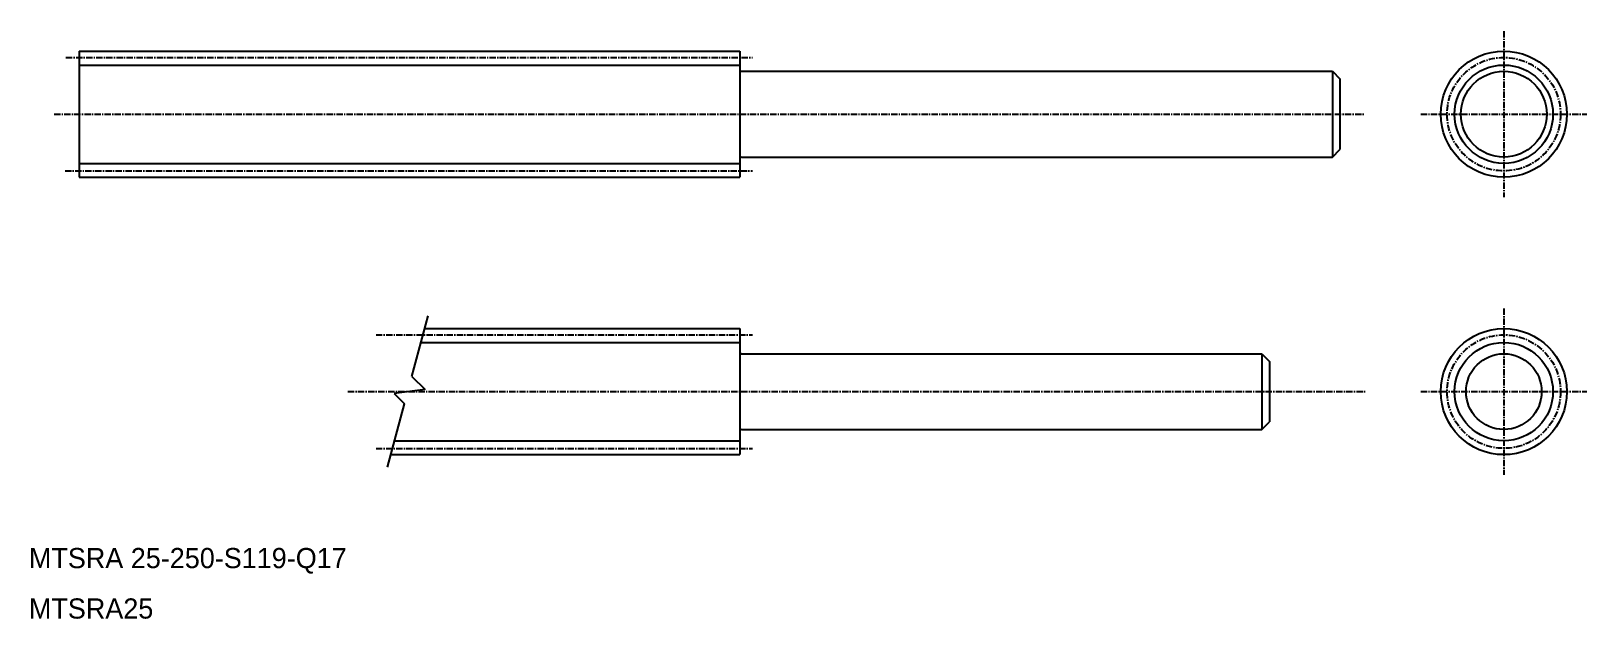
# Model space of a CAD drawing. Extents: x 10 to 319, y 10 to 126.
import ezdxf

# ---------------------------------------------------------------- set-up
doc = ezdxf.new("R2010")
doc.units = 0
doc.linetypes.add('CENTER', pattern=[2, 1.25, -0.25, 0.25, -0.25])
doc.layers.get('0').update_dxf_attribs({"linetype": 'CONTINUOUS'})
doc.layers.add('CENTER', color=1, linetype='CENTER')

msp = doc.modelspace()

# ---------------------------------------------------------------- linework, layer by layer
at = {"color": 7, "linetype": 'CONTINUOUS'}
for p, q in [((20, 122.5), (151, 122.5)), ((20, 122.5), (20, 97.5)), ((151, 122.5), (151, 97.5)), ((151.3, 118.5), (268.5, 118.5)), ((268.5, 118.5), (268.5, 101.5)), ((268.5, 118.5), (270, 117)), ((20, 116.25), (20, 116.25)), ((270, 117), (270, 103)), ((268.5, 101.5), (270, 103)), ((151.3, 101.5), (268.5, 101.5)), ((20, 97.5), (151, 97.5)), ((88.51, 67.5), (151, 67.5)), ((151, 67.5), (151, 42.5)), ((151.3, 62.5), (254.5, 62.5)), ((254.5, 62.5), (254.5, 47.5)), ((254.5, 62.5), (256, 61)), ((256, 61), (256, 49)), ((151.3, 47.5), (254.5, 47.5)), ((254.5, 47.5), (256, 49)), ((81.81, 42.5), (151, 42.5))]:
    msp.add_line(p, q, dxfattribs=at)
at = {"color": 3, "linetype": 'CONTINUOUS'}
for p, q in [((20, 119.75), (151, 119.75)), ((20, 100.25), (151, 100.25)), ((85.97, 58.03), (89.18, 70)), ((87.77, 64.75), (151, 64.75)), ((85.97, 58.03), (88.6, 55.4)), ((81.14, 40), (84.51, 52.56)), ((88.6, 55.4), (82.46, 54.6)), ((82.46, 54.6), (84.51, 52.56)), ((82.55, 45.25), (151, 45.25))]:
    msp.add_line(p, q, dxfattribs=at)
at = {"color": 7, "linetype": 'CONTINUOUS'}
for centre, radius in [((302.5, 110), 12.5), ((302.5, 110), 8.5), ((302.5, 55), 12.5), ((302.5, 55), 7.5)]:
    msp.add_circle(centre, radius, dxfattribs=at)
at = {"color": 3, "linetype": 'CONTINUOUS'}
for centre in [(302.5, 110), (302.5, 55)]:
    msp.add_circle(centre, 9.75, dxfattribs=at)
at = {"color": 7, "linetype": 'CONTINUOUS'}
for centre, start, end in [((151.3, 118.8), 180, 270), ((151.3, 101.2), 90, 180), ((151.3, 62.8), 180, 270), ((151.3, 47.2), 90, 180)]:
    msp.add_arc(centre, 0.3, start, end, dxfattribs=at)
at = {"layer": 'CENTER', "color": 1, "linetype": 'CENTER'}
for p, q in [((302.5, 126.47), (302.5, 93.53)), ((17.35, 121.25), (153.5, 121.25)), ((15, 110), (275, 110)), ((286.03, 110), (318.97, 110)), ((17.17, 98.75), (153.5, 98.75)), ((302.5, 71.47), (302.5, 38.53)), ((78.84, 66.25), (153.5, 66.25)), ((73.26, 55), (275, 55)), ((286.03, 55), (318.97, 55)), ((78.84, 43.75), (153.5, 43.75))]:
    msp.add_line(p, q, dxfattribs=at)
for centre in [(302.5, 110), (302.5, 55)]:
    msp.add_circle(centre, 11.25, dxfattribs=at)

# ---------------------------------------------------------------- texts
at = {"color": 7, "linetype": 'CONTINUOUS'}
for s, p in [('MTSRA 25-250-S119-Q17', (10, 20)), ('MTSRA25', (10, 10))]:
    msp.add_text(s, height=4, dxfattribs=at).set_placement(p)

doc.saveas('drawing.dxf')
